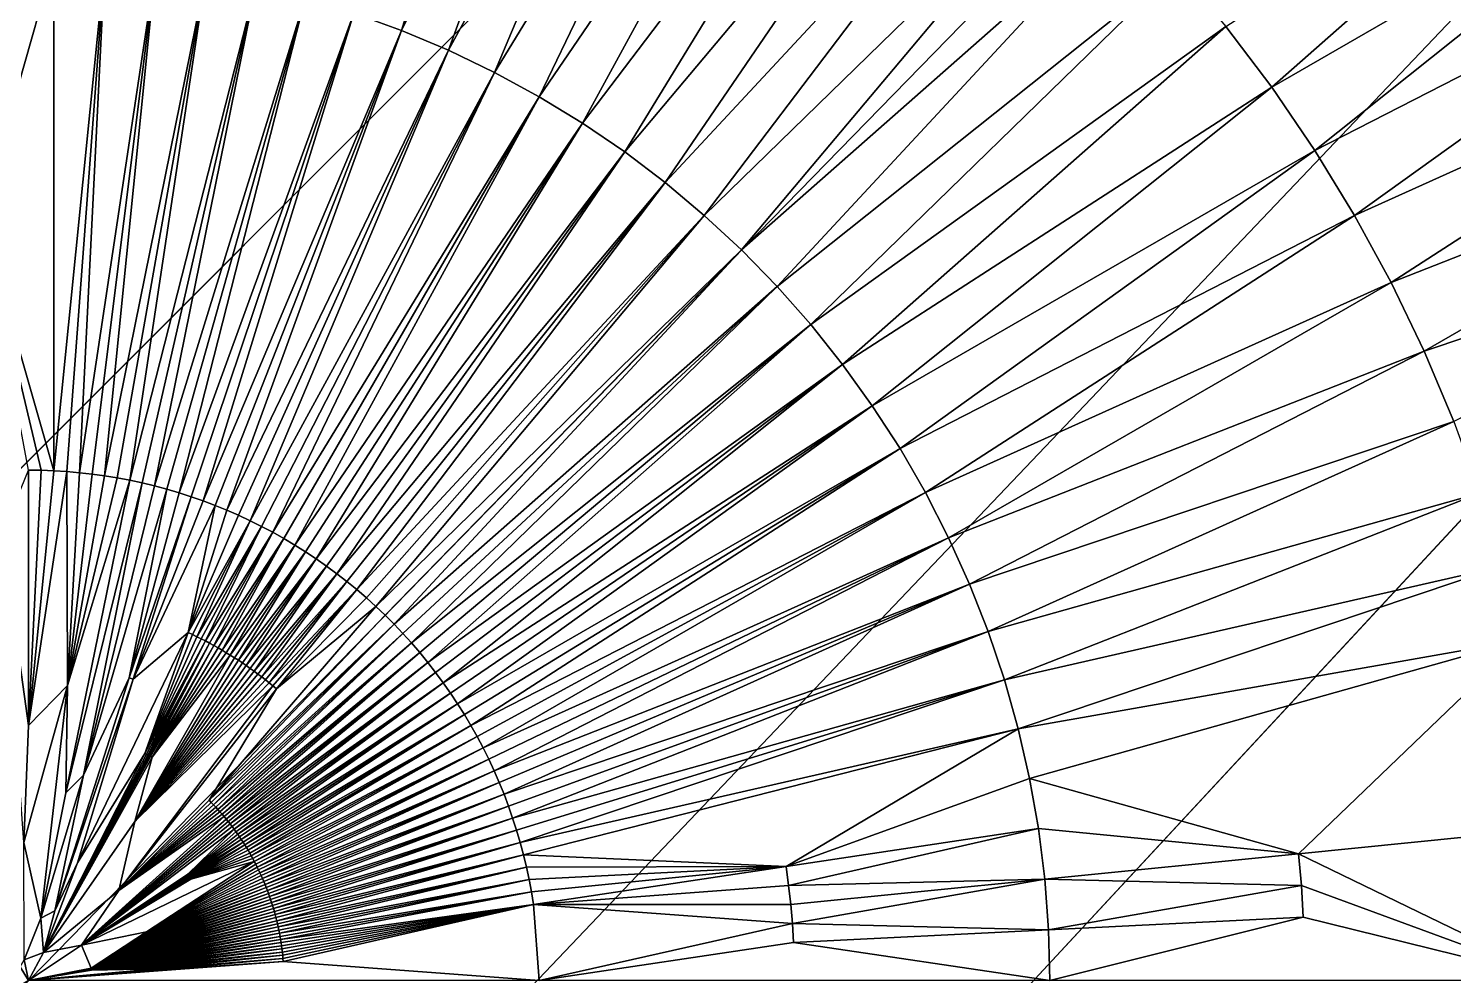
# Model space of a CAD drawing. Header units: millimetres. Extents: x -260 to 430, y -260 to 260.
# Drawn here: x 0 to 12.54, y 0.05 to 8.38 of the extents above; entities that cross this region are included whole.
import ezdxf

# ---------------------------------------------------------------- set-up
doc = ezdxf.new("R2010")
doc.units = ezdxf.units.MM
doc.header["$MEASUREMENT"] = 0
doc.layers.add('MESH_3D', color=2, linetype='CONTINUOUS')

msp = doc.modelspace()

# ---------------------------------------------------------------- linework, layer by layer
at = {"layer": 'MESH_3D'}
for points in [[(181.542, 186.125, 2950), (-259.919, 6.482, 2950), (-260, 0, 2950)], [(181.542, 186.125, 2950), (-260, 0, 2950), (-259.919, -6.482, 2950)], [(181.542, 186.125, 2950), (-259.677, 12.96, 2950), (-259.919, 6.482, 2950)], [(181.542, 186.125, 2950), (-259.919, -6.482, 2950), (-259.677, -12.96, 2950)], [(181.542, 186.125, 2950), (-259.677, -12.96, 2950), (-259.273, -19.43, 2950)], [(181.542, 186.125, 2950), (-259.273, -19.43, 2950), (-258.708, -25.888, 2950)], [(181.542, 186.125, 2950), (-258.708, -25.888, 2950), (-257.982, -32.329, 2950)], [(181.542, 186.125, 2950), (-257.982, -32.329, 2950), (-257.096, -38.751, 2950)], [(181.542, 186.125, 2950), (-257.096, -38.751, 2950), (-256.05, -45.149, 2950)], [(181.542, 186.125, 2950), (-256.05, -45.149, 2950), (-254.845, -51.518, 2950)], [(181.542, 186.125, 2950), (-254.845, -51.518, 2950), (-253.481, -57.855, 2950)], [(181.542, 186.125, 2950), (-253.481, -57.855, 2950), (-251.96, -64.157, 2950)], [(181.542, 186.125, 2950), (-251.96, -64.157, 2950), (-250.282, -70.419, 2950)], [(181.542, 186.125, 2950), (-250.282, -70.419, 2950), (-248.449, -76.636, 2950)], [(181.542, 186.125, 2950), (-248.449, -76.636, 2950), (-246.461, -82.807, 2950)], [(181.542, 186.125, 2950), (-246.461, -82.807, 2950), (-244.32, -88.925, 2950)], [(181.542, 186.125, 2950), (-244.32, -88.925, 2950), (-242.027, -94.989, 2950)], [(181.542, 186.125, 2950), (-242.027, -94.989, 2950), (-239.584, -100.993, 2950)], [(181.542, 186.125, 2950), (-239.584, -100.993, 2950), (-236.992, -106.935, 2950)], [(181.542, 186.125, 2950), (-236.992, -106.935, 2950), (-234.252, -112.81, 2950)], [(181.542, 186.125, 2950), (-234.252, -112.81, 2950), (-231.367, -118.615, 2950)], [(181.542, 186.125, 2950), (-231.367, -118.615, 2950), (-228.338, -124.346, 2950)], [(181.542, 186.125, 2950), (-228.338, -124.346, 2950), (-225.167, -130, 2950)], [(181.542, 186.125, 2950), (-225.167, -130, 2950), (-221.856, -135.573, 2950)], [(181.542, 186.125, 2950), (-221.856, -135.573, 2950), (-218.407, -141.062, 2950)], [(181.542, 186.125, 2950), (-218.407, -141.062, 2950), (-214.822, -146.463, 2950)], [(181.542, 186.125, 2950), (-214.822, -146.463, 2950), (-211.104, -151.773, 2950)], [(181.542, 186.125, 2950), (-211.104, -151.773, 2950), (-207.254, -156.989, 2950)], [(181.542, 186.125, 2950), (-207.254, -156.989, 2950), (-203.276, -162.107, 2950)], [(181.542, 186.125, 2950), (-203.276, -162.107, 2950), (-199.172, -167.125, 2950)], [(181.542, 186.125, 2950), (-199.172, -167.125, 2950), (-194.943, -172.038, 2950)], [(181.542, 186.125, 2950), (-194.943, -172.038, 2950), (-190.593, -176.845, 2950)], [(181.542, 186.125, 2950), (-190.593, -176.845, 2950), (-186.125, -181.542, 2950)], [(181.542, 186.125, 2950), (-186.125, -181.542, 2950), (-181.542, -186.125, 2950)], [(181.542, 186.125, 2950), (-181.542, -186.125, 2950), (-176.845, -190.593, 2950)], [(181.542, 186.125, 2950), (-176.845, -190.593, 2950), (-172.038, -194.943, 2950)], [(181.542, 186.125, 2950), (-172.038, -194.943, 2950), (-167.125, -199.172, 2950)], [(181.542, 186.125, 2950), (-167.125, -199.172, 2950), (-162.107, -203.276, 2950)], [(181.542, 186.125, 2950), (-162.107, -203.276, 2950), (-156.989, -207.254, 2950)], [(181.542, 186.125, 2950), (-156.989, -207.254, 2950), (-151.773, -211.104, 2950)], [(181.542, 186.125, 2950), (-151.773, -211.104, 2950), (-146.463, -214.822, 2950)], [(181.542, 186.125, 2950), (-146.463, -214.822, 2950), (-141.062, -218.407, 2950)], [(181.542, 186.125, 2950), (-141.062, -218.407, 2950), (-135.573, -221.856, 2950)], [(181.542, 186.125, 2950), (-135.573, -221.856, 2950), (-130, -225.167, 2950)], [(181.542, 186.125, 2950), (-130, -225.167, 2950), (-124.346, -228.338, 2950)], [(181.542, 186.125, 2950), (-124.346, -228.338, 2950), (-118.615, -231.367, 2950)], [(181.542, 186.125, 2950), (-118.615, -231.367, 2950), (-112.81, -234.252, 2950)], [(181.542, 186.125, 2950), (-112.81, -234.252, 2950), (-106.935, -236.992, 2950)], [(181.542, 186.125, 2950), (-106.935, -236.992, 2950), (-100.993, -239.584, 2950)], [(181.542, 186.125, 2950), (-100.993, -239.584, 2950), (-94.989, -242.027, 2950)], [(181.542, 186.125, 2950), (-94.989, -242.027, 2950), (-88.925, -244.32, 2950)], [(181.542, 186.125, 2950), (-88.925, -244.32, 2950), (-82.807, -246.461, 2950)], [(181.542, 186.125, 2950), (-82.807, -246.461, 2950), (-76.636, -248.449, 2950)], [(181.542, 186.125, 2950), (-76.636, -248.449, 2950), (-70.419, -250.282, 2950)], [(181.542, 186.125, 2950), (-70.419, -250.282, 2950), (-64.157, -251.96, 2950)], [(181.542, 186.125, 2950), (-64.157, -251.96, 2950), (-57.855, -253.481, 2950)], [(181.542, 186.125, 2950), (-57.855, -253.481, 2950), (-51.518, -254.845, 2950)], [(181.542, 186.125, 2950), (-51.518, -254.845, 2950), (-45.149, -256.05, 2950)], [(181.542, 186.125, 2950), (-45.149, -256.05, 2950), (-38.751, -257.096, 2950)], [(181.542, 186.125, 2950), (-38.751, -257.096, 2950), (-32.329, -257.982, 2950)], [(181.542, 186.125, 2950), (-32.329, -257.982, 2950), (-25.888, -258.708, 2950)], [(181.542, 186.125, 2950), (-25.888, -258.708, 2950), (-19.43, -259.273, 2950)], [(181.542, 186.125, 2950), (-19.43, -259.273, 2950), (-12.96, -259.677, 2950)], [(181.542, 186.125, 2950), (-12.96, -259.677, 2950), (-6.482, -259.919, 2950)], [(181.542, 186.125, 2950), (-6.482, -259.919, 2950), (0, -260, 2950)], [(181.542, 186.125, 2950), (0, -260, 2950), (6.482, -259.919, 2950)], [(181.542, 186.125, 2950), (6.482, -259.919, 2950), (12.96, -259.677, 2950)], [(4.609, 12.663, -47.02), (3.284, 8.367, -47.287), (2.863, 8.52, -47.287)], [(4.609, 12.663, -47.02), (5.235, 12.418, -47.02), (3.284, 8.367, -47.287)], [(5.235, 12.418, -47.02), (3.697, 8.193, -47.287), (3.284, 8.367, -47.287)], [(5.235, 12.418, -47.02), (5.847, 12.142, -47.02), (3.697, 8.193, -47.287)], [(5.847, 12.142, -47.02), (4.101, 7.998, -47.287), (3.697, 8.193, -47.287)], [(5.847, 12.142, -47.02), (6.445, 11.835, -47.02), (4.101, 7.998, -47.287)], [(6.445, 11.835, -47.02), (4.494, 7.784, -47.287), (4.101, 7.998, -47.287)], [(6.445, 11.835, -47.02), (7.027, 11.499, -47.02), (4.494, 7.784, -47.287)], [(7.027, 11.499, -47.02), (4.877, 7.55, -47.287), (4.494, 7.784, -47.287)], [(7.027, 11.499, -47.02), (7.591, 11.134, -47.02), (4.877, 7.55, -47.287)], [(7.591, 11.134, -47.02), (5.247, 7.298, -47.287), (4.877, 7.55, -47.287)], [(7.591, 11.134, -47.02), (8.137, 10.742, -47.02), (5.247, 7.298, -47.287)], [(10.536, 8.402, -47.02), (14.313, 10.842, -46.644), (10.942, 7.867, -47.02)], [(10.942, 7.867, -47.02), (14.313, 10.842, -46.644), (14.836, 10.115, -46.644)], [(8.137, 10.742, -47.02), (5.604, 7.027, -47.287), (5.247, 7.298, -47.287)], [(8.137, 10.742, -47.02), (8.662, 10.323, -47.02), (5.604, 7.027, -47.287)], [(8.662, 10.323, -47.02), (5.947, 6.739, -47.287), (5.604, 7.027, -47.287)], [(8.662, 10.323, -47.02), (9.166, 9.879, -47.02), (5.947, 6.739, -47.287)], [(10.942, 7.867, -47.02), (14.836, 10.115, -46.644), (11.32, 7.311, -47.02)], [(11.32, 7.311, -47.02), (14.836, 10.115, -46.644), (15.322, 9.363, -46.644)], [(9.166, 9.879, -47.02), (6.276, 6.434, -47.287), (5.947, 6.739, -47.287)], [(9.166, 9.879, -47.02), (9.647, 9.409, -47.02), (6.276, 6.434, -47.287)], [(9.647, 9.409, -47.02), (6.589, 6.114, -47.287), (6.276, 6.434, -47.287)], [(9.647, 9.409, -47.02), (10.104, 8.917, -47.02), (6.589, 6.114, -47.287)], [(11.32, 7.311, -47.02), (15.322, 9.363, -46.644), (11.671, 6.738, -47.02)], [(11.671, 6.738, -47.02), (15.322, 9.363, -46.644), (15.769, 8.588, -46.644)], [(-0.42, 6.729, -47.38), (-0.224, 8.985, -47.287), (0.224, 8.985, -47.287)], [(-0.42, 6.729, -47.38), (0.224, 8.985, -47.287), (0.224, 4.49, -47.447)], [(0.224, 4.49, -47.447), (0.224, 8.985, -47.287), (0.672, 8.963, -47.287)], [(0.224, 4.49, -47.447), (0.672, 8.963, -47.287), (0.336, 4.483, -47.447)], [(0.336, 4.483, -47.447), (0.672, 8.963, -47.287), (0.448, 4.473, -47.447)], [(0.448, 4.473, -47.447), (0.672, 8.963, -47.287), (1.118, 8.919, -47.287)], [(0.448, 4.473, -47.447), (1.118, 8.919, -47.287), (0.559, 4.461, -47.447)], [(0.559, 4.461, -47.447), (1.118, 8.919, -47.287), (0.67, 4.445, -47.447)], [(0.67, 4.445, -47.447), (1.118, 8.919, -47.287), (1.561, 8.852, -47.287)], [(10.104, 8.917, -47.02), (6.885, 5.778, -47.287), (6.589, 6.114, -47.287)], [(10.104, 8.917, -47.02), (10.536, 8.402, -47.02), (6.885, 5.778, -47.287)], [(0.67, 4.445, -47.447), (1.561, 8.852, -47.287), (0.781, 4.427, -47.447)], [(0.781, 4.427, -47.447), (1.561, 8.852, -47.287), (0.891, 4.406, -47.447)], [(0.891, 4.406, -47.447), (1.561, 8.852, -47.287), (2, 8.763, -47.287)], [(0.891, 4.406, -47.447), (2, 8.763, -47.287), (1, 4.383, -47.447)], [(1, 4.383, -47.447), (2, 8.763, -47.287), (1.109, 4.356, -47.447)], [(1.109, 4.356, -47.447), (2, 8.763, -47.287), (2.434, 8.652, -47.287)], [(1.109, 4.356, -47.447), (2.434, 8.652, -47.287), (1.218, 4.327, -47.447)], [(1.218, 4.327, -47.447), (2.434, 8.652, -47.287), (1.325, 4.296, -47.447)], [(1.325, 4.296, -47.447), (2.434, 8.652, -47.287), (2.863, 8.52, -47.287)], [(11.671, 6.738, -47.02), (15.769, 8.588, -46.644), (11.992, 6.148, -47.02)], [(11.992, 6.148, -47.02), (15.769, 8.588, -46.644), (16.178, 7.791, -46.644)], [(1.325, 4.296, -47.447), (2.863, 8.52, -47.287), (1.432, 4.261, -47.447)], [(1.432, 4.261, -47.447), (2.863, 8.52, -47.287), (1.538, 4.224, -47.447)], [(1.538, 4.224, -47.447), (2.863, 8.52, -47.287), (3.284, 8.367, -47.287)], [(1.538, 4.224, -47.447), (3.284, 8.367, -47.287), (1.642, 4.185, -47.447)], [(1.642, 4.185, -47.447), (3.284, 8.367, -47.287), (1.746, 4.142, -47.447)], [(1.746, 4.142, -47.447), (3.284, 8.367, -47.287), (3.697, 8.193, -47.287)], [(10.536, 8.402, -47.02), (7.165, 5.427, -47.287), (6.885, 5.778, -47.287)], [(10.536, 8.402, -47.02), (10.942, 7.867, -47.02), (7.165, 5.427, -47.287)], [(1.746, 4.142, -47.447), (3.697, 8.193, -47.287), (1.849, 4.098, -47.447)], [(1.849, 4.098, -47.447), (3.697, 8.193, -47.287), (1.95, 4.05, -47.447)], [(1.95, 4.05, -47.447), (3.697, 8.193, -47.287), (4.101, 7.998, -47.287)], [(1.95, 4.05, -47.447), (4.101, 7.998, -47.287), (2.051, 4, -47.447)], [(2.051, 4, -47.447), (4.101, 7.998, -47.287), (2.15, 3.948, -47.447)], [(2.15, 3.948, -47.447), (4.101, 7.998, -47.287), (4.494, 7.784, -47.287)], [(2.15, 3.948, -47.447), (4.494, 7.784, -47.287), (2.248, 3.893, -47.447)], [(2.248, 3.893, -47.447), (4.494, 7.784, -47.287), (2.344, 3.836, -47.447)], [(2.344, 3.836, -47.447), (4.494, 7.784, -47.287), (4.877, 7.55, -47.287)], [(10.942, 7.867, -47.02), (7.426, 5.063, -47.287), (7.165, 5.427, -47.287)], [(10.942, 7.867, -47.02), (11.32, 7.311, -47.02), (7.426, 5.063, -47.287)], [(11.992, 6.148, -47.02), (16.178, 7.791, -46.644), (12.284, 5.543, -47.02)], [(12.284, 5.543, -47.02), (16.178, 7.791, -46.644), (16.546, 6.975, -46.644)], [(2.344, 3.836, -47.447), (4.877, 7.55, -47.287), (2.439, 3.776, -47.447)], [(2.439, 3.776, -47.447), (4.877, 7.55, -47.287), (2.532, 3.714, -47.447)], [(2.532, 3.714, -47.447), (4.877, 7.55, -47.287), (5.247, 7.298, -47.287)], [(2.532, 3.714, -47.447), (5.247, 7.298, -47.287), (2.624, 3.65, -47.447)], [(2.624, 3.65, -47.447), (5.247, 7.298, -47.287), (2.714, 3.583, -47.447)], [(2.714, 3.583, -47.447), (5.247, 7.298, -47.287), (5.604, 7.027, -47.287)], [(11.32, 7.311, -47.02), (7.67, 4.687, -47.287), (7.426, 5.063, -47.287)], [(11.32, 7.311, -47.02), (11.671, 6.738, -47.02), (7.67, 4.687, -47.287)], [(2.714, 3.583, -47.447), (5.604, 7.027, -47.287), (2.803, 3.515, -47.447)], [(2.803, 3.515, -47.447), (5.604, 7.027, -47.287), (2.89, 3.444, -47.447)], [(2.89, 3.444, -47.447), (5.604, 7.027, -47.287), (5.947, 6.739, -47.287)], [(12.284, 5.543, -47.02), (16.546, 6.975, -46.644), (12.545, 4.923, -47.02)], [(-0.42, 6.729, -47.38), (0.224, 4.49, -47.447), (0.112, 4.494, -47.447)], [(-0.42, 6.729, -47.38), (0.112, 4.494, -47.447), (0, 4.495, -47.447)], [(2.89, 3.444, -47.447), (5.947, 6.739, -47.287), (2.975, 3.371, -47.447)], [(2.975, 3.371, -47.447), (5.947, 6.739, -47.287), (3.058, 3.295, -47.447)], [(3.058, 3.295, -47.447), (5.947, 6.739, -47.287), (6.276, 6.434, -47.287)], [(11.671, 6.738, -47.02), (7.894, 4.299, -47.287), (7.67, 4.687, -47.287)], [(11.671, 6.738, -47.02), (11.992, 6.148, -47.02), (7.894, 4.299, -47.287)], [(3.058, 3.295, -47.447), (6.276, 6.434, -47.287), (3.139, 3.218, -47.447)], [(3.139, 3.218, -47.447), (6.276, 6.434, -47.287), (3.218, 3.139, -47.447)], [(3.218, 3.139, -47.447), (6.276, 6.434, -47.287), (6.589, 6.114, -47.287)], [(11.992, 6.148, -47.02), (8.098, 3.9, -47.287), (7.894, 4.299, -47.287)], [(11.992, 6.148, -47.02), (12.284, 5.543, -47.02), (8.098, 3.9, -47.287)], [(3.218, 3.139, -47.447), (6.589, 6.114, -47.287), (3.295, 3.058, -47.447)], [(3.295, 3.058, -47.447), (6.589, 6.114, -47.287), (3.371, 2.975, -47.447)], [(3.371, 2.975, -47.447), (6.589, 6.114, -47.287), (6.885, 5.778, -47.287)], [(3.371, 2.975, -47.447), (6.885, 5.778, -47.287), (3.444, 2.89, -47.447)], [(3.444, 2.89, -47.447), (6.885, 5.778, -47.287), (3.515, 2.803, -47.447)], [(3.515, 2.803, -47.447), (6.885, 5.778, -47.287), (7.165, 5.427, -47.287)], [(12.284, 5.543, -47.02), (8.282, 3.491, -47.287), (8.098, 3.9, -47.287)], [(12.284, 5.543, -47.02), (12.545, 4.923, -47.02), (8.282, 3.491, -47.287)], [(3.515, 2.803, -47.447), (7.165, 5.427, -47.287), (3.583, 2.714, -47.447)], [(3.583, 2.714, -47.447), (7.165, 5.427, -47.287), (3.65, 2.624, -47.447)], [(3.65, 2.624, -47.447), (7.165, 5.427, -47.287), (7.426, 5.063, -47.287)], [(3.65, 2.624, -47.447), (7.426, 5.063, -47.287), (3.714, 2.532, -47.447)], [(3.714, 2.532, -47.447), (7.426, 5.063, -47.287), (3.776, 2.439, -47.447)], [(3.776, 2.439, -47.447), (7.426, 5.063, -47.287), (7.67, 4.687, -47.287)], [(12.545, 4.923, -47.02), (8.446, 3.074, -47.287), (8.282, 3.491, -47.287)], [(12.545, 4.923, -47.02), (12.774, 4.292, -47.02), (8.446, 3.074, -47.287)], [(3.776, 2.439, -47.447), (7.67, 4.687, -47.287), (3.836, 2.344, -47.447)], [(3.836, 2.344, -47.447), (7.67, 4.687, -47.287), (3.893, 2.248, -47.447)], [(3.893, 2.248, -47.447), (7.67, 4.687, -47.287), (7.894, 4.299, -47.287)], [(-0.233, 3.927, -47.459), (0, 4.495, -47.447), (0, 2.248, -47.487)], [(0, 2.248, -47.487), (0, 4.495, -47.447), (0.112, 4.494, -47.447)], [(0, 2.248, -47.487), (0.112, 4.494, -47.447), (0.224, 4.49, -47.447)], [(0, 2.248, -47.487), (0.224, 4.49, -47.447), (0.336, 4.483, -47.447)], [(0, 2.248, -47.487), (0.336, 4.483, -47.447), (0.342, 2.6, -47.482)], [(0.329, 1.654, -47.493), (0.342, 2.6, -47.482), (0.891, 4.406, -47.447)], [(0.329, 1.654, -47.493), (0.891, 4.406, -47.447), (1, 4.383, -47.447)], [(0.342, 2.6, -47.482), (0.336, 4.483, -47.447), (0.448, 4.473, -47.447)], [(0.342, 2.6, -47.482), (0.448, 4.473, -47.447), (0.559, 4.461, -47.447)], [(0.342, 2.6, -47.482), (0.559, 4.461, -47.447), (0.67, 4.445, -47.447)], [(0.342, 2.6, -47.482), (0.67, 4.445, -47.447), (0.781, 4.427, -47.447)], [(0.342, 2.6, -47.482), (0.781, 4.427, -47.447), (0.891, 4.406, -47.447)], [(0.329, 1.654, -47.493), (1, 4.383, -47.447), (0.485, 1.809, -47.491)], [(0.485, 1.809, -47.491), (1, 4.383, -47.447), (1.109, 4.356, -47.447)], [(0.485, 1.809, -47.491), (1.109, 4.356, -47.447), (1.218, 4.327, -47.447)], [(0.485, 1.809, -47.491), (1.218, 4.327, -47.447), (0.887, 2.666, -47.479)], [(0.887, 2.666, -47.479), (1.218, 4.327, -47.447), (1.325, 4.296, -47.447)], [(0.887, 2.666, -47.479), (1.325, 4.296, -47.447), (1.432, 4.261, -47.447)], [(3.893, 2.248, -47.447), (7.894, 4.299, -47.287), (3.948, 2.15, -47.447)], [(3.948, 2.15, -47.447), (7.894, 4.299, -47.287), (4, 2.051, -47.447)], [(4, 2.051, -47.447), (7.894, 4.299, -47.287), (8.098, 3.9, -47.287)], [(12.774, 4.292, -47.02), (8.589, 2.649, -47.287), (8.446, 3.074, -47.287)], [(12.774, 4.292, -47.02), (12.972, 3.65, -47.02), (8.589, 2.649, -47.287)], [(0.887, 2.666, -47.479), (1.432, 4.261, -47.447), (0.92, 2.655, -47.479)], [(0.92, 2.655, -47.479), (1.432, 4.261, -47.447), (1.538, 4.224, -47.447)], [(0.92, 2.655, -47.479), (1.538, 4.224, -47.447), (1.642, 4.185, -47.447)], [(0.92, 2.655, -47.479), (1.642, 4.185, -47.447), (1.406, 3.065, -47.47)], [(1.406, 3.065, -47.47), (1.642, 4.185, -47.447), (1.746, 4.142, -47.447)], [(1.406, 3.065, -47.47), (1.746, 4.142, -47.447), (1.849, 4.098, -47.447)], [(1.406, 3.065, -47.47), (1.849, 4.098, -47.447), (1.95, 4.05, -47.447)], [(1.406, 3.065, -47.47), (1.95, 4.05, -47.447), (1.444, 3.047, -47.47)], [(1.444, 3.047, -47.47), (1.95, 4.05, -47.447), (1.482, 3.029, -47.47)], [(1.482, 3.029, -47.47), (1.95, 4.05, -47.447), (2.051, 4, -47.447)], [(-0.04, 1.217, -47.496), (-0.233, 3.927, -47.459), (0, 2.248, -47.487)], [(1.482, 3.029, -47.47), (2.051, 4, -47.447), (1.519, 3.01, -47.47)], [(1.519, 3.01, -47.47), (2.051, 4, -47.447), (1.557, 2.991, -47.47)], [(1.557, 2.991, -47.47), (2.051, 4, -47.447), (2.15, 3.948, -47.447)], [(1.557, 2.991, -47.47), (2.15, 3.948, -47.447), (1.594, 2.971, -47.47)], [(1.594, 2.971, -47.47), (2.15, 3.948, -47.447), (1.631, 2.951, -47.47)], [(1.631, 2.951, -47.47), (2.15, 3.948, -47.447), (2.248, 3.893, -47.447)], [(1.631, 2.951, -47.47), (2.248, 3.893, -47.447), (1.668, 2.93, -47.47)], [(1.668, 2.93, -47.47), (2.248, 3.893, -47.447), (1.704, 2.909, -47.47)], [(1.704, 2.909, -47.47), (2.248, 3.893, -47.447), (2.344, 3.836, -47.447)], [(4, 2.051, -47.447), (8.098, 3.9, -47.287), (4.05, 1.95, -47.447)], [(4.05, 1.95, -47.447), (8.098, 3.9, -47.287), (4.098, 1.849, -47.447)], [(4.098, 1.849, -47.447), (8.098, 3.9, -47.287), (8.282, 3.491, -47.287)], [(1.704, 2.909, -47.47), (2.344, 3.836, -47.447), (1.74, 2.888, -47.47)], [(1.74, 2.888, -47.47), (2.344, 3.836, -47.447), (1.776, 2.866, -47.47)], [(1.776, 2.866, -47.47), (2.344, 3.836, -47.447), (2.439, 3.776, -47.447)], [(1.776, 2.866, -47.47), (2.439, 3.776, -47.447), (1.812, 2.844, -47.47)], [(1.812, 2.844, -47.47), (2.439, 3.776, -47.447), (1.847, 2.821, -47.47)], [(1.847, 2.821, -47.47), (2.439, 3.776, -47.447), (2.532, 3.714, -47.447)], [(1.847, 2.821, -47.47), (2.532, 3.714, -47.447), (1.882, 2.798, -47.47)], [(1.882, 2.798, -47.47), (2.532, 3.714, -47.447), (1.917, 2.774, -47.47)], [(1.917, 2.774, -47.47), (2.532, 3.714, -47.447), (2.624, 3.65, -47.447)], [(1.917, 2.774, -47.47), (2.624, 3.65, -47.447), (1.951, 2.75, -47.47)], [(1.951, 2.75, -47.47), (2.624, 3.65, -47.447), (1.985, 2.725, -47.47)], [(1.985, 2.725, -47.47), (2.624, 3.65, -47.447), (2.714, 3.583, -47.447)], [(12.972, 3.65, -47.02), (8.71, 2.218, -47.287), (8.589, 2.649, -47.287)], [(12.972, 3.65, -47.02), (13.138, 2.999, -47.02), (8.71, 2.218, -47.287)], [(1.985, 2.725, -47.47), (2.714, 3.583, -47.447), (2.019, 2.7, -47.47)], [(2.019, 2.7, -47.47), (2.714, 3.583, -47.447), (2.053, 2.675, -47.47)], [(2.053, 2.675, -47.47), (2.714, 3.583, -47.447), (2.803, 3.515, -47.447)], [(2.053, 2.675, -47.47), (2.803, 3.515, -47.447), (2.086, 2.649, -47.47)], [(2.086, 2.649, -47.47), (2.803, 3.515, -47.447), (2.119, 2.623, -47.47)], [(2.119, 2.623, -47.47), (2.803, 3.515, -47.447), (2.89, 3.444, -47.447)], [(2.119, 2.623, -47.47), (2.89, 3.444, -47.447), (2.151, 2.596, -47.47)], [(2.151, 2.596, -47.47), (2.89, 3.444, -47.447), (2.183, 2.569, -47.47)], [(2.183, 2.569, -47.47), (2.89, 3.444, -47.447), (2.975, 3.371, -47.447)], [(4.098, 1.849, -47.447), (8.282, 3.491, -47.287), (4.142, 1.746, -47.447)], [(4.142, 1.746, -47.447), (8.282, 3.491, -47.287), (4.185, 1.642, -47.447)], [(4.185, 1.642, -47.447), (8.282, 3.491, -47.287), (8.446, 3.074, -47.287)], [(2.183, 2.569, -47.47), (3.058, 3.295, -47.447), (1.589, 1.589, -47.487)], [(1.589, 1.589, -47.487), (3.058, 3.295, -47.447), (3.139, 3.218, -47.447)], [(2.183, 2.569, -47.47), (2.975, 3.371, -47.447), (3.058, 3.295, -47.447)], [(1.589, 1.589, -47.487), (3.139, 3.218, -47.447), (3.218, 3.139, -47.447)], [(1.589, 1.589, -47.487), (3.218, 3.139, -47.447), (1.609, 1.57, -47.487)], [(1.609, 1.57, -47.487), (3.218, 3.139, -47.447), (1.629, 1.549, -47.487)], [(1.629, 1.549, -47.487), (3.218, 3.139, -47.447), (3.295, 3.058, -47.447)], [(1.025, 2, -47.487), (0.43, 1.038, -47.497), (1.406, 3.065, -47.47)], [(0.92, 2.655, -47.479), (1.406, 3.065, -47.47), (0.43, 1.038, -47.497)], [(1.025, 2, -47.487), (1.406, 3.065, -47.47), (1.444, 3.047, -47.47)], [(1.025, 2, -47.487), (1.444, 3.047, -47.47), (1.482, 3.029, -47.47)], [(1.025, 2, -47.487), (1.482, 3.029, -47.47), (1.519, 3.01, -47.47)], [(1.025, 2, -47.487), (1.519, 3.01, -47.47), (1.557, 2.991, -47.47)], [(1.629, 1.549, -47.487), (3.295, 3.058, -47.447), (1.648, 1.529, -47.487)], [(1.648, 1.529, -47.487), (3.295, 3.058, -47.447), (1.667, 1.508, -47.487)], [(1.667, 1.508, -47.487), (3.295, 3.058, -47.447), (3.371, 2.975, -47.447)], [(4.185, 1.642, -47.447), (8.446, 3.074, -47.287), (4.224, 1.538, -47.447)], [(4.224, 1.538, -47.447), (8.446, 3.074, -47.287), (4.261, 1.432, -47.447)], [(4.261, 1.432, -47.447), (8.446, 3.074, -47.287), (8.589, 2.649, -47.287)], [(1.025, 2, -47.487), (1.557, 2.991, -47.47), (1.038, 1.994, -47.487)], [(1.038, 1.994, -47.487), (1.557, 2.991, -47.47), (1.05, 1.987, -47.487)], [(1.05, 1.987, -47.487), (1.557, 2.991, -47.47), (1.594, 2.971, -47.47)], [(1.05, 1.987, -47.487), (1.594, 2.971, -47.47), (1.063, 1.981, -47.487)], [(1.063, 1.981, -47.487), (1.594, 2.971, -47.47), (1.075, 1.974, -47.487)], [(1.075, 1.974, -47.487), (1.594, 2.971, -47.47), (1.631, 2.951, -47.47)], [(1.075, 1.974, -47.487), (1.631, 2.951, -47.47), (1.087, 1.967, -47.487)], [(1.087, 1.967, -47.487), (1.631, 2.951, -47.47), (1.668, 2.93, -47.47)], [(1.087, 1.967, -47.487), (1.668, 2.93, -47.47), (1.704, 2.909, -47.47)], [(1.087, 1.967, -47.487), (1.704, 2.909, -47.47), (1.74, 2.888, -47.47)], [(1.087, 1.967, -47.487), (1.74, 2.888, -47.47), (1.776, 2.866, -47.47)], [(1.667, 1.508, -47.487), (3.371, 2.975, -47.447), (1.685, 1.487, -47.487)], [(1.685, 1.487, -47.487), (3.371, 2.975, -47.447), (1.704, 1.466, -47.487)], [(1.704, 1.466, -47.487), (3.371, 2.975, -47.447), (3.444, 2.89, -47.447)], [(1.704, 1.466, -47.487), (3.444, 2.89, -47.447), (1.722, 1.445, -47.487)], [(1.722, 1.445, -47.487), (3.444, 2.89, -47.447), (1.74, 1.423, -47.487)], [(1.74, 1.423, -47.487), (3.444, 2.89, -47.447), (3.515, 2.803, -47.447)], [(13.138, 2.999, -47.02), (8.81, 1.781, -47.287), (8.71, 2.218, -47.287)], [(13.138, 2.999, -47.02), (11.177, 1.118, -47.167), (8.81, 1.781, -47.287)], [(13.138, 2.999, -47.02), (15.639, 1.565, -46.845), (11.177, 1.118, -47.167)], [(0.937, 1.402, -47.493), (1.776, 2.866, -47.47), (1.812, 2.844, -47.47)], [(1.087, 1.967, -47.487), (1.776, 2.866, -47.47), (0.937, 1.402, -47.493)], [(0.937, 1.402, -47.493), (1.812, 2.844, -47.47), (1.847, 2.821, -47.47)], [(0.937, 1.402, -47.493), (1.847, 2.821, -47.47), (1.882, 2.798, -47.47)], [(0.937, 1.402, -47.493), (1.882, 2.798, -47.47), (1.917, 2.774, -47.47)], [(0.937, 1.402, -47.493), (1.917, 2.774, -47.47), (1.951, 2.75, -47.47)], [(1.74, 1.423, -47.487), (3.515, 2.803, -47.447), (1.757, 1.402, -47.487)], [(1.757, 1.402, -47.487), (3.515, 2.803, -47.447), (1.775, 1.38, -47.487)], [(1.775, 1.38, -47.487), (3.515, 2.803, -47.447), (3.583, 2.714, -47.447)], [(0.231, 0.614, -47.499), (0.485, 1.809, -47.491), (0.887, 2.666, -47.479)], [(0.231, 0.614, -47.499), (0.887, 2.666, -47.479), (0.92, 2.655, -47.479)], [(0.231, 0.614, -47.499), (0.92, 2.655, -47.479), (0.43, 1.038, -47.497)], [(0.937, 1.402, -47.493), (1.951, 2.75, -47.47), (1.985, 2.725, -47.47)], [(0.937, 1.402, -47.493), (1.985, 2.725, -47.47), (2.019, 2.7, -47.47)], [(0.937, 1.402, -47.493), (2.019, 2.7, -47.47), (2.053, 2.675, -47.47)], [(0.937, 1.402, -47.493), (2.053, 2.675, -47.47), (2.086, 2.649, -47.47)], [(0.937, 1.402, -47.493), (2.086, 2.649, -47.47), (2.119, 2.623, -47.47)], [(1.775, 1.38, -47.487), (3.583, 2.714, -47.447), (1.792, 1.357, -47.487)], [(1.792, 1.357, -47.487), (3.583, 2.714, -47.447), (1.809, 1.335, -47.487)], [(1.809, 1.335, -47.487), (3.583, 2.714, -47.447), (3.65, 2.624, -47.447)], [(4.261, 1.432, -47.447), (8.589, 2.649, -47.287), (4.296, 1.325, -47.447)], [(4.296, 1.325, -47.447), (8.589, 2.649, -47.287), (4.327, 1.218, -47.447)], [(4.327, 1.218, -47.447), (8.589, 2.649, -47.287), (8.71, 2.218, -47.287)], [(-0.04, 1.217, -47.496), (0.342, 2.6, -47.482), (0.11, 0.551, -47.499)], [(-0.04, 1.217, -47.496), (0, 2.248, -47.487), (0.342, 2.6, -47.482)], [(0.11, 0.551, -47.499), (0.342, 2.6, -47.482), (0.329, 1.654, -47.493)], [(0.795, 0.795, -47.497), (0.937, 1.402, -47.493), (2.151, 2.596, -47.47)], [(0.795, 0.795, -47.497), (2.151, 2.596, -47.47), (2.183, 2.569, -47.47)], [(0.795, 0.795, -47.497), (2.183, 2.569, -47.47), (1.589, 1.589, -47.487)], [(0.937, 1.402, -47.493), (2.119, 2.623, -47.47), (2.151, 2.596, -47.47)], [(1.809, 1.335, -47.487), (3.65, 2.624, -47.447), (1.825, 1.312, -47.487)], [(1.825, 1.312, -47.487), (3.65, 2.624, -47.447), (1.841, 1.289, -47.487)], [(1.841, 1.289, -47.487), (3.65, 2.624, -47.447), (3.714, 2.532, -47.447)], [(1.841, 1.289, -47.487), (3.714, 2.532, -47.447), (1.857, 1.266, -47.487)], [(1.857, 1.266, -47.487), (3.714, 2.532, -47.447), (1.873, 1.243, -47.487)], [(1.873, 1.243, -47.487), (3.714, 2.532, -47.447), (3.776, 2.439, -47.447)], [(1.873, 1.243, -47.487), (3.776, 2.439, -47.447), (1.888, 1.22, -47.487)], [(1.888, 1.22, -47.487), (3.776, 2.439, -47.447), (1.903, 1.196, -47.487)], [(1.903, 1.196, -47.487), (3.776, 2.439, -47.447), (3.836, 2.344, -47.447)], [(1.903, 1.196, -47.487), (3.836, 2.344, -47.447), (1.918, 1.172, -47.487)], [(1.918, 1.172, -47.487), (3.836, 2.344, -47.447), (1.933, 1.148, -47.487)], [(1.933, 1.148, -47.487), (3.836, 2.344, -47.447), (3.893, 2.248, -47.447)], [(1.933, 1.148, -47.487), (3.893, 2.248, -47.447), (1.947, 1.124, -47.487)], [(1.947, 1.124, -47.487), (3.893, 2.248, -47.447), (1.961, 1.1, -47.487)], [(1.961, 1.1, -47.487), (3.893, 2.248, -47.447), (3.948, 2.15, -47.447)], [(1.961, 1.1, -47.487), (3.948, 2.15, -47.447), (1.974, 1.075, -47.487)], [(1.974, 1.075, -47.487), (3.948, 2.15, -47.447), (1.987, 1.05, -47.487)], [(1.987, 1.05, -47.487), (3.948, 2.15, -47.447), (4, 2.051, -47.447)], [(4.327, 1.218, -47.447), (8.71, 2.218, -47.287), (4.356, 1.109, -47.447)], [(6.667, 1.005, -47.38), (4.356, 1.109, -47.447), (8.71, 2.218, -47.287)], [(6.667, 1.005, -47.38), (8.71, 2.218, -47.287), (8.81, 1.781, -47.287)], [(1.987, 1.05, -47.487), (4, 2.051, -47.447), (2, 1.025, -47.487)], [(2, 1.025, -47.487), (4, 2.051, -47.447), (2.013, 1, -47.487)], [(2.013, 1, -47.487), (4, 2.051, -47.447), (4.05, 1.95, -47.447)], [(0.132, 0.248, -47.5), (0.43, 1.038, -47.497), (1.025, 2, -47.487)], [(0.132, 0.248, -47.5), (1.025, 2, -47.487), (1.038, 1.994, -47.487)], [(0.132, 0.248, -47.5), (1.038, 1.994, -47.487), (1.05, 1.987, -47.487)], [(0.132, 0.248, -47.5), (1.05, 1.987, -47.487), (1.063, 1.981, -47.487)], [(0.132, 0.248, -47.5), (1.063, 1.981, -47.487), (1.075, 1.974, -47.487)], [(0.132, 0.248, -47.5), (1.075, 1.974, -47.487), (1.087, 1.967, -47.487)], [(0.132, 0.248, -47.5), (1.087, 1.967, -47.487), (0.937, 1.402, -47.493)], [(2.013, 1, -47.487), (4.05, 1.95, -47.447), (2.025, 0.975, -47.487)], [(2.025, 0.975, -47.487), (4.05, 1.95, -47.447), (2.037, 0.95, -47.487)], [(2.037, 0.95, -47.487), (4.05, 1.95, -47.447), (4.098, 1.849, -47.447)], [(0.11, 0.551, -47.499), (0.329, 1.654, -47.493), (0.485, 1.809, -47.491)], [(0.11, 0.551, -47.499), (0.485, 1.809, -47.491), (0.231, 0.614, -47.499)], [(2.037, 0.95, -47.487), (4.098, 1.849, -47.447), (2.049, 0.925, -47.487)], [(2.049, 0.925, -47.487), (4.098, 1.849, -47.447), (2.06, 0.899, -47.487)], [(2.06, 0.899, -47.487), (4.098, 1.849, -47.447), (4.142, 1.746, -47.447)], [(6.667, 1.005, -47.38), (8.81, 1.781, -47.287), (8.888, 1.34, -47.287)], [(11.177, 1.118, -47.167), (8.888, 1.34, -47.287), (8.81, 1.781, -47.287)], [(2.06, 0.899, -47.487), (4.142, 1.746, -47.447), (2.071, 0.873, -47.487)], [(2.071, 0.873, -47.487), (4.142, 1.746, -47.447), (2.082, 0.847, -47.487)], [(2.082, 0.847, -47.487), (4.142, 1.746, -47.447), (4.185, 1.642, -47.447)], [(2.082, 0.847, -47.487), (4.185, 1.642, -47.447), (2.092, 0.821, -47.487)], [(2.092, 0.821, -47.487), (4.185, 1.642, -47.447), (2.103, 0.795, -47.487)], [(2.103, 0.795, -47.487), (4.185, 1.642, -47.447), (4.224, 1.538, -47.447)], [(0.795, 0.795, -47.497), (1.589, 1.589, -47.487), (1.609, 1.57, -47.487)], [(0.795, 0.795, -47.497), (1.609, 1.57, -47.487), (1.629, 1.549, -47.487)], [(0.795, 0.795, -47.497), (1.629, 1.549, -47.487), (1.648, 1.529, -47.487)], [(0.795, 0.795, -47.497), (1.648, 1.529, -47.487), (1.667, 1.508, -47.487)], [(0.795, 0.795, -47.497), (1.667, 1.508, -47.487), (1.685, 1.487, -47.487)], [(2.103, 0.795, -47.487), (4.224, 1.538, -47.447), (2.112, 0.769, -47.487)], [(2.112, 0.769, -47.487), (4.224, 1.538, -47.447), (2.122, 0.742, -47.487)], [(2.122, 0.742, -47.487), (4.224, 1.538, -47.447), (4.261, 1.432, -47.447)], [(15.639, 1.565, -46.845), (13.476, 0, -47.02), (11.177, 1.118, -47.167)], [(0.132, 0.248, -47.5), (0.937, 1.402, -47.493), (0.795, 0.795, -47.497)], [(0.467, 0.312, -47.499), (1.722, 1.445, -47.487), (1.74, 1.423, -47.487)], [(0.795, 0.795, -47.497), (1.722, 1.445, -47.487), (0.467, 0.312, -47.499)], [(0.467, 0.312, -47.499), (1.74, 1.423, -47.487), (1.757, 1.402, -47.487)], [(0.467, 0.312, -47.499), (1.757, 1.402, -47.487), (1.775, 1.38, -47.487)], [(0.795, 0.795, -47.497), (1.685, 1.487, -47.487), (1.704, 1.466, -47.487)], [(0.795, 0.795, -47.497), (1.704, 1.466, -47.487), (1.722, 1.445, -47.487)], [(2.122, 0.742, -47.487), (4.261, 1.432, -47.447), (2.131, 0.716, -47.487)], [(2.131, 0.716, -47.487), (4.261, 1.432, -47.447), (2.14, 0.689, -47.487)], [(2.14, 0.689, -47.487), (4.261, 1.432, -47.447), (4.296, 1.325, -47.447)], [(0.467, 0.312, -47.499), (1.775, 1.38, -47.487), (1.792, 1.357, -47.487)], [(0.467, 0.312, -47.499), (1.792, 1.357, -47.487), (1.809, 1.335, -47.487)], [(1.402, 0.937, -47.493), (0.467, 0.312, -47.499), (1.809, 1.335, -47.487)], [(1.402, 0.937, -47.493), (1.809, 1.335, -47.487), (1.825, 1.312, -47.487)], [(1.402, 0.937, -47.493), (1.825, 1.312, -47.487), (1.841, 1.289, -47.487)], [(1.402, 0.937, -47.493), (1.841, 1.289, -47.487), (1.857, 1.266, -47.487)], [(1.402, 0.937, -47.493), (1.857, 1.266, -47.487), (1.873, 1.243, -47.487)], [(2.14, 0.689, -47.487), (4.296, 1.325, -47.447), (2.148, 0.663, -47.487)], [(2.148, 0.663, -47.487), (4.296, 1.325, -47.447), (2.156, 0.636, -47.487)], [(2.156, 0.636, -47.487), (4.296, 1.325, -47.447), (4.327, 1.218, -47.447)], [(6.667, 1.005, -47.38), (8.888, 1.34, -47.287), (6.69, 0.838, -47.38)], [(6.69, 0.838, -47.38), (8.888, 1.34, -47.287), (8.944, 0.895, -47.287)], [(11.177, 1.118, -47.167), (8.944, 0.895, -47.287), (8.888, 1.34, -47.287)], [(-0.037, 0.184, -47.5), (-0.04, 1.217, -47.496), (0.11, 0.551, -47.499)], [(1.402, 0.937, -47.493), (1.873, 1.243, -47.487), (1.408, 0.928, -47.493)], [(1.408, 0.928, -47.493), (1.873, 1.243, -47.487), (1.888, 1.22, -47.487)], [(1.408, 0.928, -47.493), (1.888, 1.22, -47.487), (1.413, 0.919, -47.493)], [(1.413, 0.919, -47.493), (1.888, 1.22, -47.487), (1.419, 0.91, -47.493)], [(1.419, 0.91, -47.493), (1.888, 1.22, -47.487), (1.903, 1.196, -47.487)], [(1.419, 0.91, -47.493), (1.903, 1.196, -47.487), (1.425, 0.901, -47.493)], [(1.425, 0.901, -47.493), (1.903, 1.196, -47.487), (1.43, 0.893, -47.493)], [(1.43, 0.893, -47.493), (1.903, 1.196, -47.487), (1.918, 1.172, -47.487)], [(1.43, 0.893, -47.493), (1.918, 1.172, -47.487), (1.933, 1.148, -47.487)], [(1.43, 0.893, -47.493), (1.933, 1.148, -47.487), (1.947, 1.124, -47.487)], [(2.156, 0.636, -47.487), (4.327, 1.218, -47.447), (2.164, 0.609, -47.487)], [(2.164, 0.609, -47.487), (4.327, 1.218, -47.447), (2.171, 0.582, -47.487)], [(2.171, 0.582, -47.487), (4.327, 1.218, -47.447), (4.356, 1.109, -47.447)], [(0.231, 0.614, -47.499), (0.43, 1.038, -47.497), (0.132, 0.248, -47.5)], [(0.467, 0.312, -47.499), (1.987, 1.05, -47.487), (1.038, 0.43, -47.497)], [(1.43, 0.893, -47.493), (1.987, 1.05, -47.487), (0.467, 0.312, -47.499)], [(1.038, 0.43, -47.497), (1.987, 1.05, -47.487), (2, 1.025, -47.487)], [(1.038, 0.43, -47.497), (2, 1.025, -47.487), (2.013, 1, -47.487)], [(1.43, 0.893, -47.493), (1.947, 1.124, -47.487), (1.961, 1.1, -47.487)], [(1.43, 0.893, -47.493), (1.961, 1.1, -47.487), (1.974, 1.075, -47.487)], [(1.43, 0.893, -47.493), (1.974, 1.075, -47.487), (1.987, 1.05, -47.487)], [(2.171, 0.582, -47.487), (4.356, 1.109, -47.447), (2.178, 0.555, -47.487)], [(2.178, 0.555, -47.487), (4.356, 1.109, -47.447), (2.185, 0.527, -47.487)], [(2.185, 0.527, -47.487), (4.356, 1.109, -47.447), (4.383, 1, -47.447)], [(6.667, 1.005, -47.38), (4.383, 1, -47.447), (4.356, 1.109, -47.447)], [(6.667, 1.005, -47.38), (4.406, 0.891, -47.447), (4.383, 1, -47.447)], [(6.667, 1.005, -47.38), (4.427, 0.781, -47.447), (4.406, 0.891, -47.447)], [(6.667, 1.005, -47.38), (4.445, 0.67, -47.447), (4.427, 0.781, -47.447)], [(6.667, 1.005, -47.38), (6.69, 0.838, -47.38), (4.445, 0.67, -47.447)], [(11.177, 1.118, -47.167), (11.202, 0.839, -47.167), (8.944, 0.895, -47.287)], [(11.177, 1.118, -47.167), (13.476, 0, -47.02), (11.202, 0.839, -47.167)], [(1.402, 0.937, -47.493), (1.408, 0.928, -47.493), (0.467, 0.312, -47.499)], [(1.408, 0.928, -47.493), (1.413, 0.919, -47.493), (0.467, 0.312, -47.499)], [(1.413, 0.919, -47.493), (1.419, 0.91, -47.493), (0.467, 0.312, -47.499)], [(1.419, 0.91, -47.493), (1.425, 0.901, -47.493), (0.467, 0.312, -47.499)], [(1.425, 0.901, -47.493), (1.43, 0.893, -47.493), (0.467, 0.312, -47.499)], [(1.038, 0.43, -47.497), (2.013, 1, -47.487), (2.025, 0.975, -47.487)], [(1.038, 0.43, -47.497), (2.025, 0.975, -47.487), (2.037, 0.95, -47.487)], [(1.038, 0.43, -47.497), (2.037, 0.95, -47.487), (2.049, 0.925, -47.487)], [(1.038, 0.43, -47.497), (2.049, 0.925, -47.487), (2.06, 0.899, -47.487)], [(1.038, 0.43, -47.497), (2.06, 0.899, -47.487), (2.071, 0.873, -47.487)], [(2.185, 0.527, -47.487), (4.383, 1, -47.447), (2.192, 0.5, -47.487)], [(2.192, 0.5, -47.487), (4.383, 1, -47.447), (2.198, 0.473, -47.487)], [(2.198, 0.473, -47.487), (4.383, 1, -47.447), (4.406, 0.891, -47.447)], [(2.198, 0.473, -47.487), (4.406, 0.891, -47.447), (2.203, 0.445, -47.487)], [(2.203, 0.445, -47.487), (4.406, 0.891, -47.447), (2.209, 0.418, -47.487)], [(2.209, 0.418, -47.487), (4.406, 0.891, -47.447), (4.427, 0.781, -47.447)], [(6.69, 0.838, -47.38), (8.944, 0.895, -47.287), (6.709, 0.671, -47.38)], [(6.709, 0.671, -47.38), (8.944, 0.895, -47.287), (6.723, 0.504, -47.38)], [(6.723, 0.504, -47.38), (8.944, 0.895, -47.287), (8.977, 0.448, -47.287)], [(11.202, 0.839, -47.167), (8.977, 0.448, -47.287), (8.944, 0.895, -47.287)], [(0.132, 0.248, -47.5), (0.795, 0.795, -47.497), (0.467, 0.312, -47.499)], [(1.038, 0.43, -47.497), (2.071, 0.873, -47.487), (2.082, 0.847, -47.487)], [(1.038, 0.43, -47.497), (2.082, 0.847, -47.487), (1.041, 0.424, -47.497)], [(1.041, 0.424, -47.497), (2.082, 0.847, -47.487), (1.044, 0.417, -47.497)], [(1.044, 0.417, -47.497), (2.082, 0.847, -47.487), (2.092, 0.821, -47.487)], [(1.044, 0.417, -47.497), (2.092, 0.821, -47.487), (1.046, 0.411, -47.497)], [(1.046, 0.411, -47.497), (2.092, 0.821, -47.487), (1.049, 0.404, -47.497)], [(1.049, 0.404, -47.497), (2.092, 0.821, -47.487), (2.103, 0.795, -47.487)], [(1.049, 0.404, -47.497), (2.103, 0.795, -47.487), (1.051, 0.398, -47.497)], [(1.051, 0.398, -47.497), (2.103, 0.795, -47.487), (1.054, 0.391, -47.497)], [(1.054, 0.391, -47.497), (2.103, 0.795, -47.487), (2.112, 0.769, -47.487)], [(1.054, 0.391, -47.497), (2.112, 0.769, -47.487), (1.056, 0.384, -47.497)], [(1.056, 0.384, -47.497), (2.112, 0.769, -47.487), (1.059, 0.378, -47.497)], [(1.059, 0.378, -47.497), (2.112, 0.769, -47.487), (2.122, 0.742, -47.487)], [(2.209, 0.418, -47.487), (4.427, 0.781, -47.447), (2.214, 0.39, -47.487)], [(2.214, 0.39, -47.487), (4.427, 0.781, -47.447), (2.218, 0.363, -47.487)], [(2.218, 0.363, -47.487), (4.427, 0.781, -47.447), (4.445, 0.67, -47.447)], [(6.69, 0.838, -47.38), (6.709, 0.671, -47.38), (4.445, 0.67, -47.447)], [(11.202, 0.839, -47.167), (11.219, 0.56, -47.167), (8.977, 0.448, -47.287)], [(11.202, 0.839, -47.167), (13.476, 0, -47.02), (11.219, 0.56, -47.167)], [(1.059, 0.378, -47.497), (2.122, 0.742, -47.487), (1.061, 0.371, -47.497)], [(1.061, 0.371, -47.497), (2.122, 0.742, -47.487), (1.063, 0.365, -47.497)], [(1.063, 0.365, -47.497), (2.122, 0.742, -47.487), (2.131, 0.716, -47.487)], [(1.063, 0.365, -47.497), (2.131, 0.716, -47.487), (1.065, 0.358, -47.497)], [(1.065, 0.358, -47.497), (2.131, 0.716, -47.487), (1.068, 0.351, -47.497)], [(1.068, 0.351, -47.497), (2.131, 0.716, -47.487), (2.14, 0.689, -47.487)], [(1.068, 0.351, -47.497), (2.14, 0.689, -47.487), (1.07, 0.345, -47.497)], [(1.07, 0.345, -47.497), (2.14, 0.689, -47.487), (1.072, 0.338, -47.497)], [(1.072, 0.338, -47.497), (2.14, 0.689, -47.487), (2.148, 0.663, -47.487)], [(1.072, 0.338, -47.497), (2.148, 0.663, -47.487), (1.074, 0.331, -47.497)], [(1.074, 0.331, -47.497), (2.148, 0.663, -47.487), (1.076, 0.325, -47.497)], [(1.076, 0.325, -47.497), (2.148, 0.663, -47.487), (2.156, 0.636, -47.487)], [(1.076, 0.325, -47.497), (2.156, 0.636, -47.487), (1.078, 0.318, -47.497)], [(1.078, 0.318, -47.497), (2.156, 0.636, -47.487), (1.08, 0.311, -47.497)], [(1.08, 0.311, -47.497), (2.156, 0.636, -47.487), (2.164, 0.609, -47.487)], [(2.218, 0.363, -47.487), (4.445, 0.67, -47.447), (2.223, 0.335, -47.487)], [(2.223, 0.335, -47.487), (4.445, 0.67, -47.447), (2.227, 0.307, -47.487)], [(2.227, 0.307, -47.487), (4.445, 0.67, -47.447), (2.23, 0.28, -47.487)], [(2.23, 0.28, -47.487), (4.445, 0.67, -47.447), (2.234, 0.252, -47.487)], [(2.234, 0.252, -47.487), (4.445, 0.67, -47.447), (2.237, 0.224, -47.487)], [(2.237, 0.224, -47.487), (4.445, 0.67, -47.447), (2.239, 0.196, -47.487)], [(2.239, 0.196, -47.487), (4.445, 0.67, -47.447), (2.242, 0.168, -47.487)], [(2.242, 0.168, -47.487), (4.445, 0.67, -47.447), (4.495, 0, -47.447)], [(6.709, 0.671, -47.38), (6.723, 0.504, -47.38), (4.445, 0.67, -47.447)], [(6.723, 0.504, -47.38), (4.495, 0, -47.447), (4.445, 0.67, -47.447)], [(-0.037, 0.184, -47.5), (0.11, 0.551, -47.499), (0.132, 0.248, -47.5)], [(0.11, 0.551, -47.499), (0.231, 0.614, -47.499), (0.132, 0.248, -47.5)], [(1.08, 0.311, -47.497), (2.164, 0.609, -47.487), (1.082, 0.304, -47.497)], [(1.082, 0.304, -47.497), (2.164, 0.609, -47.487), (1.084, 0.298, -47.497)], [(1.084, 0.298, -47.497), (2.164, 0.609, -47.487), (2.171, 0.582, -47.487)], [(1.084, 0.298, -47.497), (2.171, 0.582, -47.487), (1.086, 0.291, -47.497)], [(1.086, 0.291, -47.497), (2.171, 0.582, -47.487), (1.087, 0.284, -47.497)], [(1.087, 0.284, -47.497), (2.171, 0.582, -47.487), (2.178, 0.555, -47.487)], [(1.087, 0.284, -47.497), (2.178, 0.555, -47.487), (1.089, 0.277, -47.497)], [(1.089, 0.277, -47.497), (2.178, 0.555, -47.487), (1.091, 0.271, -47.497)], [(1.091, 0.271, -47.497), (2.178, 0.555, -47.487), (2.185, 0.527, -47.487)], [(1.091, 0.271, -47.497), (2.185, 0.527, -47.487), (1.093, 0.264, -47.497)], [(1.093, 0.264, -47.497), (2.185, 0.527, -47.487), (1.094, 0.257, -47.497)], [(1.094, 0.257, -47.497), (2.185, 0.527, -47.487), (2.192, 0.5, -47.487)], [(6.723, 0.504, -47.38), (6.734, 0.336, -47.38), (4.495, 0, -47.447)], [(6.723, 0.504, -47.38), (8.977, 0.448, -47.287), (6.734, 0.336, -47.38)], [(11.219, 0.56, -47.167), (8.988, 0, -47.287), (8.977, 0.448, -47.287)], [(11.219, 0.56, -47.167), (13.476, 0, -47.02), (8.988, 0, -47.287)], [(0.467, 0.312, -47.499), (1.038, 0.43, -47.497), (0.551, 0.11, -47.499)], [(0.551, 0.11, -47.499), (1.038, 0.43, -47.497), (1.041, 0.424, -47.497)], [(0.551, 0.11, -47.499), (1.041, 0.424, -47.497), (1.044, 0.417, -47.497)], [(0.551, 0.11, -47.499), (1.044, 0.417, -47.497), (1.046, 0.411, -47.497)], [(0.551, 0.11, -47.499), (1.046, 0.411, -47.497), (1.049, 0.404, -47.497)], [(0.551, 0.11, -47.499), (1.049, 0.404, -47.497), (1.051, 0.398, -47.497)], [(0.551, 0.11, -47.499), (1.051, 0.398, -47.497), (1.054, 0.391, -47.497)], [(0.551, 0.11, -47.499), (1.054, 0.391, -47.497), (1.056, 0.384, -47.497)], [(0.551, 0.11, -47.499), (1.056, 0.384, -47.497), (1.059, 0.378, -47.497)], [(0.551, 0.11, -47.499), (1.059, 0.378, -47.497), (1.061, 0.371, -47.497)], [(1.094, 0.257, -47.497), (2.192, 0.5, -47.487), (1.096, 0.25, -47.497)], [(1.096, 0.25, -47.497), (2.192, 0.5, -47.487), (1.097, 0.243, -47.497)], [(1.097, 0.243, -47.497), (2.192, 0.5, -47.487), (2.198, 0.473, -47.487)], [(1.097, 0.243, -47.497), (2.198, 0.473, -47.487), (1.099, 0.236, -47.497)], [(1.099, 0.236, -47.497), (2.198, 0.473, -47.487), (1.1, 0.23, -47.497)], [(1.1, 0.23, -47.497), (2.198, 0.473, -47.487), (2.203, 0.445, -47.487)], [(1.1, 0.23, -47.497), (2.203, 0.445, -47.487), (1.102, 0.223, -47.497)], [(1.102, 0.223, -47.497), (2.203, 0.445, -47.487), (1.103, 0.216, -47.497)], [(1.103, 0.216, -47.497), (2.203, 0.445, -47.487), (2.209, 0.418, -47.487)], [(1.103, 0.216, -47.497), (2.209, 0.418, -47.487), (1.104, 0.209, -47.497)], [(1.104, 0.209, -47.497), (2.209, 0.418, -47.487), (1.106, 0.202, -47.497)], [(1.106, 0.202, -47.497), (2.209, 0.418, -47.487), (2.214, 0.39, -47.487)], [(1.106, 0.202, -47.497), (2.214, 0.39, -47.487), (1.107, 0.195, -47.497)], [(1.107, 0.195, -47.497), (2.214, 0.39, -47.487), (1.108, 0.188, -47.497)], [(1.108, 0.188, -47.497), (2.214, 0.39, -47.487), (2.218, 0.363, -47.487)], [(6.734, 0.336, -47.38), (8.977, 0.448, -47.287), (8.988, 0, -47.287)], [(0.467, 0.312, -47.499), (0.551, 0.11, -47.499), (0, 0, -47.5)], [(0.132, 0.248, -47.5), (0.467, 0.312, -47.499), (0, 0, -47.5)], [(0.551, 0.11, -47.499), (1.061, 0.371, -47.497), (1.063, 0.365, -47.497)], [(0.551, 0.11, -47.499), (1.063, 0.365, -47.497), (1.065, 0.358, -47.497)], [(0.551, 0.11, -47.499), (1.065, 0.358, -47.497), (1.068, 0.351, -47.497)], [(0.551, 0.11, -47.499), (1.068, 0.351, -47.497), (1.07, 0.345, -47.497)], [(0.551, 0.11, -47.499), (1.07, 0.345, -47.497), (1.072, 0.338, -47.497)], [(0.551, 0.11, -47.499), (1.072, 0.338, -47.497), (1.074, 0.331, -47.497)], [(0.551, 0.11, -47.499), (1.074, 0.331, -47.497), (1.076, 0.325, -47.497)], [(0.551, 0.11, -47.499), (1.076, 0.325, -47.497), (1.078, 0.318, -47.497)], [(0.551, 0.11, -47.499), (1.078, 0.318, -47.497), (1.08, 0.311, -47.497)], [(0.551, 0.11, -47.499), (1.08, 0.311, -47.497), (1.082, 0.304, -47.497)], [(0.551, 0.11, -47.499), (1.082, 0.304, -47.497), (1.084, 0.298, -47.497)], [(0.551, 0.11, -47.499), (1.084, 0.298, -47.497), (1.086, 0.291, -47.497)], [(0.551, 0.11, -47.499), (1.086, 0.291, -47.497), (1.087, 0.284, -47.497)], [(0.551, 0.11, -47.499), (1.087, 0.284, -47.497), (1.089, 0.277, -47.497)], [(0.551, 0.11, -47.499), (1.089, 0.277, -47.497), (1.091, 0.271, -47.497)], [(0.551, 0.11, -47.499), (1.091, 0.271, -47.497), (1.093, 0.264, -47.497)], [(0.551, 0.11, -47.499), (1.093, 0.264, -47.497), (1.094, 0.257, -47.497)], [(0.551, 0.11, -47.499), (1.094, 0.257, -47.497), (1.096, 0.25, -47.497)], [(1.108, 0.188, -47.497), (2.218, 0.363, -47.487), (1.109, 0.181, -47.497)], [(1.109, 0.181, -47.497), (2.218, 0.363, -47.487), (1.11, 0.174, -47.497)], [(1.11, 0.174, -47.497), (2.218, 0.363, -47.487), (2.223, 0.335, -47.487)], [(1.11, 0.174, -47.497), (2.223, 0.335, -47.487), (1.111, 0.168, -47.497)], [(1.111, 0.168, -47.497), (2.223, 0.335, -47.487), (1.112, 0.161, -47.497)], [(1.112, 0.161, -47.497), (2.223, 0.335, -47.487), (2.227, 0.307, -47.487)], [(1.112, 0.161, -47.497), (2.227, 0.307, -47.487), (1.113, 0.154, -47.497)], [(1.113, 0.154, -47.497), (2.227, 0.307, -47.487), (1.114, 0.147, -47.497)], [(1.114, 0.147, -47.497), (2.227, 0.307, -47.487), (2.23, 0.28, -47.487)], [(1.114, 0.147, -47.497), (2.23, 0.28, -47.487), (1.115, 0.14, -47.497)], [(1.115, 0.14, -47.497), (2.23, 0.28, -47.487), (1.116, 0.133, -47.497)], [(1.116, 0.133, -47.497), (2.23, 0.28, -47.487), (2.234, 0.252, -47.487)], [(1.116, 0.133, -47.497), (2.234, 0.252, -47.487), (1.117, 0.126, -47.497)], [(1.117, 0.126, -47.497), (2.234, 0.252, -47.487), (1.118, 0.119, -47.497)], [(1.118, 0.119, -47.497), (2.234, 0.252, -47.487), (2.237, 0.224, -47.487)], [(6.734, 0.336, -47.38), (8.988, 0, -47.287), (4.495, 0, -47.447)], [(-0.072, 0.121, -47.5), (-0.037, 0.184, -47.5), (0, 0, -47.5)], [(-0.037, 0.184, -47.5), (0.132, 0.248, -47.5), (0, 0, -47.5)], [(1.12, 0.091, -47.497), (2.242, 0.168, -47.487), (0, 0, -47.5)], [(2.242, 0.168, -47.487), (4.495, 0, -47.447), (0, 0, -47.5)], [(0.551, 0.11, -47.499), (1.096, 0.25, -47.497), (1.097, 0.243, -47.497)], [(0.551, 0.11, -47.499), (1.097, 0.243, -47.497), (1.099, 0.236, -47.497)], [(0.551, 0.11, -47.499), (1.099, 0.236, -47.497), (1.1, 0.23, -47.497)], [(0.551, 0.11, -47.499), (1.1, 0.23, -47.497), (1.102, 0.223, -47.497)], [(0.551, 0.11, -47.499), (1.102, 0.223, -47.497), (1.103, 0.216, -47.497)], [(0.551, 0.11, -47.499), (1.103, 0.216, -47.497), (0.552, 0.108, -47.499)], [(0.552, 0.106, -47.499), (1.103, 0.216, -47.497), (1.104, 0.209, -47.497)], [(0.552, 0.108, -47.499), (1.103, 0.216, -47.497), (0.552, 0.106, -47.499)], [(0.552, 0.104, -47.499), (1.104, 0.209, -47.497), (0.553, 0.103, -47.499)], [(0.552, 0.106, -47.499), (1.104, 0.209, -47.497), (0.552, 0.104, -47.499)], [(0.553, 0.103, -47.499), (1.104, 0.209, -47.497), (1.106, 0.202, -47.497)], [(0.553, 0.099, -47.499), (1.106, 0.202, -47.497), (1.107, 0.195, -47.497)], [(0.553, 0.101, -47.499), (1.106, 0.202, -47.497), (0.553, 0.099, -47.499)], [(0.553, 0.103, -47.499), (1.106, 0.202, -47.497), (0.553, 0.101, -47.499)], [(0.553, 0.098, -47.499), (1.107, 0.195, -47.497), (0.554, 0.096, -47.499)], [(0.553, 0.099, -47.499), (1.107, 0.195, -47.497), (0.553, 0.098, -47.499)], [(0.554, 0.096, -47.499), (1.107, 0.195, -47.497), (1.108, 0.188, -47.497)], [(0.554, 0.092, -47.499), (1.108, 0.188, -47.497), (1.109, 0.181, -47.497)], [(0.554, 0.094, -47.499), (1.108, 0.188, -47.497), (0.554, 0.092, -47.499)], [(0.554, 0.096, -47.499), (1.108, 0.188, -47.497), (0.554, 0.094, -47.499)], [(0.554, 0.092, -47.499), (1.109, 0.181, -47.497), (0.555, 0.091, -47.499)], [(0.555, 0.091, -47.499), (1.109, 0.181, -47.497), (1.11, 0.174, -47.497)], [(0.555, 0.091, -47.499), (1.11, 0.174, -47.497), (1.111, 0.168, -47.497)], [(0.555, 0.091, -47.499), (1.111, 0.168, -47.497), (1.112, 0.161, -47.497)], [(0.555, 0.091, -47.499), (1.112, 0.161, -47.497), (1.113, 0.154, -47.497)], [(0.555, 0.091, -47.499), (1.113, 0.154, -47.497), (1.114, 0.147, -47.497)], [(0.555, 0.091, -47.499), (1.114, 0.147, -47.497), (1.115, 0.14, -47.497)], [(0.555, 0.091, -47.499), (1.115, 0.14, -47.497), (1.116, 0.133, -47.497)], [(0.555, 0.091, -47.499), (1.116, 0.133, -47.497), (1.117, 0.126, -47.497)], [(0.555, 0.091, -47.499), (1.117, 0.126, -47.497), (1.118, 0.119, -47.497)], [(1.118, 0.112, -47.497), (2.237, 0.224, -47.487), (1.119, 0.105, -47.497)], [(1.118, 0.119, -47.497), (2.237, 0.224, -47.487), (1.118, 0.112, -47.497)], [(1.119, 0.105, -47.497), (2.237, 0.224, -47.487), (2.239, 0.196, -47.487)], [(1.119, 0.105, -47.497), (2.239, 0.196, -47.487), (1.12, 0.098, -47.497)], [(1.12, 0.091, -47.497), (2.239, 0.196, -47.487), (2.242, 0.168, -47.487)], [(1.12, 0.098, -47.497), (2.239, 0.196, -47.487), (1.12, 0.091, -47.497)], [(-0.121, -0.072, -47.5), (-0.072, 0.121, -47.5), (0, 0, -47.5)], [(0.551, 0.11, -47.499), (0.552, 0.108, -47.499), (0, 0, -47.5)], [(0.552, 0.108, -47.499), (0.552, 0.106, -47.499), (0, 0, -47.5)], [(0.552, 0.106, -47.499), (0.552, 0.104, -47.499), (0, 0, -47.5)], [(1.119, 0.105, -47.497), (1.12, 0.098, -47.497), (0, 0, -47.5)], [(0.555, 0.091, -47.499), (1.119, 0.105, -47.497), (0, 0, -47.5)], [(0.552, 0.104, -47.499), (0.553, 0.103, -47.499), (0, 0, -47.5)], [(0.553, 0.103, -47.499), (0.553, 0.101, -47.499), (0, 0, -47.5)], [(0.553, 0.101, -47.499), (0.553, 0.099, -47.499), (0, 0, -47.5)], [(0.553, 0.099, -47.499), (0.553, 0.098, -47.499), (0, 0, -47.5)], [(1.12, 0.098, -47.497), (1.12, 0.091, -47.497), (0, 0, -47.5)], [(0.553, 0.098, -47.499), (0.554, 0.096, -47.499), (0, 0, -47.5)], [(0.554, 0.096, -47.499), (0.554, 0.094, -47.499), (0, 0, -47.5)], [(0.554, 0.094, -47.499), (0.554, 0.092, -47.499), (0, 0, -47.5)], [(0.554, 0.092, -47.499), (0.555, 0.091, -47.499), (0, 0, -47.5)], [(0.555, 0.091, -47.499), (1.118, 0.119, -47.497), (1.118, 0.112, -47.497)], [(0.555, 0.091, -47.499), (1.118, 0.112, -47.497), (1.119, 0.105, -47.497)]]:
    msp.add_3dface(points, dxfattribs=at)

doc.saveas('drawing.dxf')
